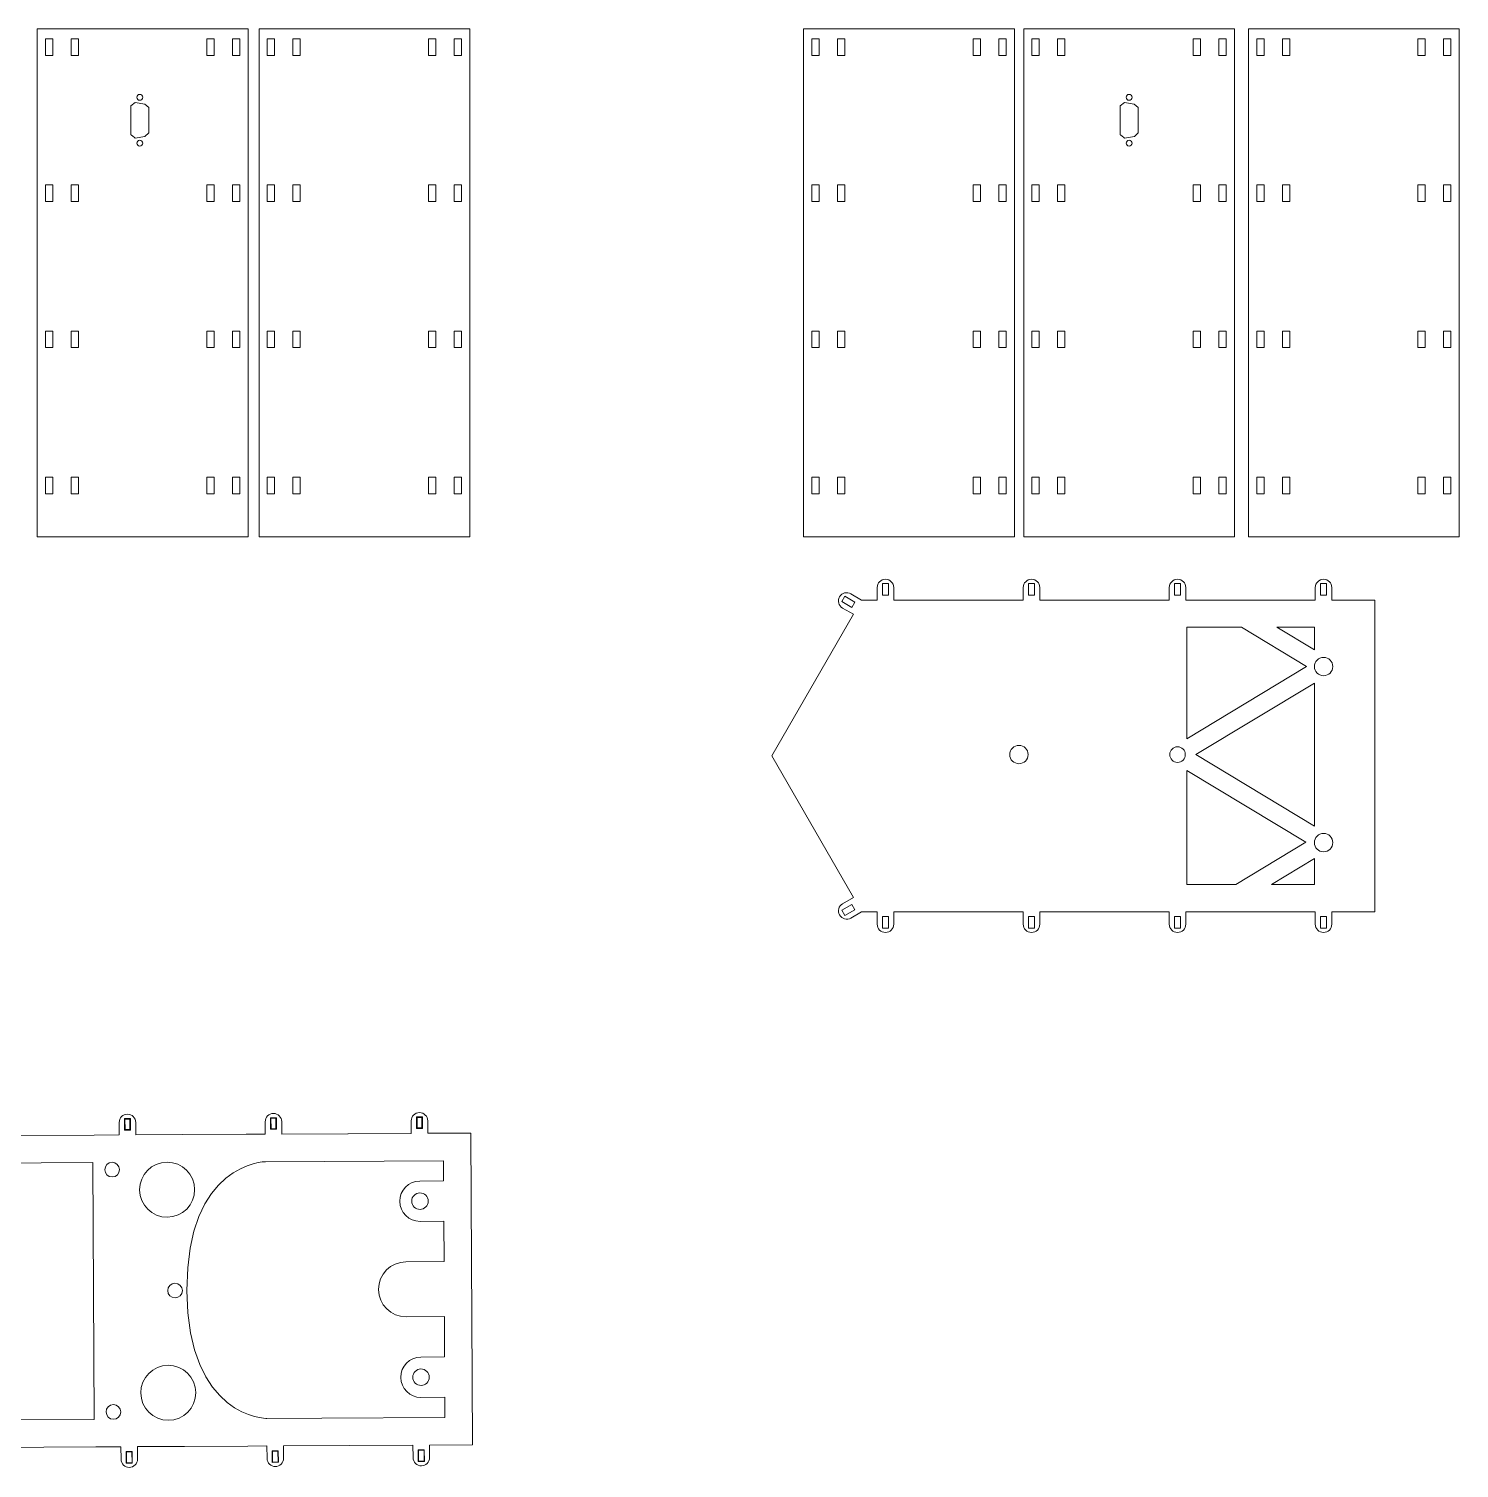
# Model space of a CAD drawing. Header units: inches. Extents: x -32 to 163, y -123 to 65.
# Drawn here: x 85.3 to 163.3, y -114.1 to -35.7 of the extents above; entities that cross this region are included whole.
import ezdxf

# ---------------------------------------------------------------- set-up
doc = ezdxf.new("R2010")
doc.units = ezdxf.units.IN
doc.header["$MEASUREMENT"] = 0
doc.layers.add('Layer 1', color=7, linetype='Continuous')

# ---------------------------------------------------------------- blocks, each defined once
blk = doc.blocks.new('block 3')
at = {"layer": 'Layer 1', "lineweight": 0}
for points, knots in [([(91.353, -39.227), (91.441, -39.227), (91.513, -39.299), (91.513, -39.387), (91.513, -39.476), (91.441, -39.547), (91.353, -39.547), (91.264, -39.547), (91.193, -39.476), (91.193, -39.387), (91.193, -39.299), (91.264, -39.227), (91.353, -39.227)], [0, 0, 0, 0, 1, 1, 1, 2, 2, 2, 3, 3, 3, 4, 4, 4, 4]), ([(91.098, -41.606), (91.098, -41.606), (90.859, -41.418), (90.859, -41.424), (90.859, -41.43), (90.859, -39.854), (90.859, -39.854), (90.859, -39.854), (91.098, -39.666), (91.098, -39.666), (91.098, -39.666), (91.633, -39.762), (91.633, -39.762), (91.633, -39.762), (91.852, -39.947), (91.852, -39.947), (91.852, -39.947), (91.852, -41.33), (91.852, -41.33), (91.852, -41.33), (91.639, -41.517), (91.639, -41.517), (91.639, -41.517), (91.098, -41.606), (91.098, -41.606)], [0, 0, 0, 0, 1, 1, 1, 2, 2, 2, 3, 3, 3, 4, 4, 4, 5, 5, 5, 6, 6, 6, 7, 7, 7, 8, 8, 8, 8]), ([(91.353, -41.727), (91.441, -41.727), (91.513, -41.799), (91.513, -41.887), (91.513, -41.976), (91.441, -42.047), (91.353, -42.047), (91.264, -42.047), (91.193, -41.976), (91.193, -41.887), (91.193, -41.799), (91.264, -41.727), (91.353, -41.727)], [0, 0, 0, 0, 1, 1, 1, 2, 2, 2, 3, 3, 3, 4, 4, 4, 4])]:
    blk.add_open_spline(points, degree=3, knots=knots, dxfattribs=at)
blk = doc.blocks.new('block 7')
at = {"layer": 'Layer 1', "lineweight": 0}
for points in [[(131.87, -66.534), (131.87, -65.902), (132.201, -65.902), (132.201, -66.534), (131.87, -66.534)], [(139.836, -66.534), (139.836, -65.902), (140.168, -65.902), (140.168, -66.534), (139.836, -66.534)], [(147.803, -66.534), (147.803, -65.902), (148.135, -65.902), (148.135, -66.534), (147.803, -66.534)], [(156.101, -65.902), (156.101, -66.534), (155.77, -66.534), (155.77, -65.902), (156.101, -65.902)], [(130.199, -67.199), (129.652, -66.883), (129.818, -66.596), (130.365, -66.912), (130.199, -67.199)], [(151.452, -68.284), (155.001, -70.424), (148.469, -74.36), (148.469, -68.284), (151.452, -68.284)], [(155.436, -68.284), (155.436, -69.518), (153.389, -68.284), (155.436, -68.284)], [(155.436, -79.126), (148.968, -75.226), (155.436, -71.33), (155.436, -79.126)], [(148.469, -82.311), (148.469, -76.093), (154.967, -80.011), (151.149, -82.311), (148.469, -82.311)], [(155.436, -82.311), (153.087, -82.311), (155.436, -80.896), (155.436, -82.311)], [(130.365, -83.684), (129.818, -84), (129.652, -83.712), (130.199, -83.396), (130.365, -83.684)], [(132.201, -84.062), (132.201, -84.694), (131.87, -84.694), (131.87, -84.062), (132.201, -84.062)], [(140.168, -84.062), (140.168, -84.694), (139.836, -84.694), (139.836, -84.062), (140.168, -84.062)], [(148.135, -84.062), (148.135, -84.694), (147.803, -84.694), (147.803, -84.062), (148.135, -84.062)], [(156.101, -84.062), (156.101, -84.694), (155.77, -84.694), (155.77, -84.062), (156.101, -84.062)]]:
    blk.add_lwpolyline(points, dxfattribs=at)
for points, knots in [([(155.485, -66.118), (155.485, -66.118), (155.485, -66.798), (155.485, -66.798), (155.485, -66.798), (148.419, -66.798), (148.419, -66.798), (148.419, -66.798), (148.419, -66.118), (148.419, -66.118), (148.419, -65.869), (148.217, -65.668), (147.969, -65.668), (147.72, -65.668), (147.519, -65.869), (147.519, -66.118), (147.519, -66.118), (147.519, -66.798), (147.519, -66.798), (147.519, -66.798), (140.452, -66.798), (140.452, -66.798), (140.452, -66.798), (140.452, -66.118), (140.452, -66.118), (140.452, -65.869), (140.251, -65.668), (140.002, -65.668), (139.754, -65.668), (139.552, -65.869), (139.552, -66.118), (139.552, -66.118), (139.552, -66.798), (139.552, -66.798), (139.552, -66.798), (132.486, -66.798), (132.486, -66.798), (132.486, -66.798), (132.486, -66.118), (132.486, -66.118), (132.486, -65.869), (132.284, -65.668), (132.036, -65.668), (131.787, -65.668), (131.586, -65.869), (131.586, -66.118), (131.586, -66.118), (131.586, -66.798), (131.586, -66.798), (131.586, -66.798), (130.736, -66.798), (130.736, -66.798), (130.736, -66.798), (130.147, -66.458), (130.147, -66.458), (129.932, -66.334), (129.657, -66.407), (129.532, -66.622), (129.408, -66.838), (129.482, -67.113), (129.697, -67.237), (129.697, -67.237), (130.286, -67.577), (130.286, -67.577), (130.286, -67.577), (125.828, -75.298), (125.828, -75.298), (125.828, -75.298), (130.286, -83.018), (130.286, -83.018), (130.286, -83.018), (129.697, -83.358), (129.697, -83.358), (129.482, -83.483), (129.408, -83.758), (129.532, -83.973), (129.657, -84.188), (129.932, -84.262), (130.147, -84.138), (130.147, -84.138), (130.736, -83.798), (130.736, -83.798), (130.736, -83.798), (131.586, -83.798), (131.586, -83.798), (131.586, -83.798), (131.586, -84.478), (131.586, -84.478), (131.586, -84.726), (131.787, -84.928), (132.036, -84.928), (132.284, -84.928), (132.486, -84.726), (132.486, -84.478), (132.486, -84.478), (132.486, -83.798), (132.486, -83.798), (132.486, -83.798), (139.552, -83.798), (139.552, -83.798), (139.552, -83.798), (139.552, -84.478), (139.552, -84.478), (139.552, -84.726), (139.754, -84.928), (140.002, -84.928), (140.251, -84.928), (140.452, -84.726), (140.452, -84.478), (140.452, -84.478), (140.452, -83.798), (140.452, -83.798), (140.452, -83.798), (147.519, -83.798), (147.519, -83.798), (147.519, -83.798), (147.519, -84.478), (147.519, -84.478), (147.519, -84.726), (147.72, -84.928), (147.969, -84.928), (148.217, -84.928), (148.419, -84.726), (148.419, -84.478), (148.419, -84.478), (148.419, -83.798), (148.419, -83.798), (148.419, -83.798), (155.485, -83.798), (155.485, -83.798), (155.485, -83.798), (155.485, -84.478), (155.485, -84.478), (155.485, -84.726), (155.687, -84.928), (155.935, -84.928), (156.184, -84.928), (156.386, -84.726), (156.386, -84.478), (156.386, -84.478), (156.386, -83.798), (156.386, -83.798), (156.386, -83.798), (158.736, -83.798), (158.736, -83.798), (158.736, -83.798), (158.736, -66.798), (158.736, -66.798), (158.736, -66.798), (158.285, -66.798), (158.285, -66.798), (158.285, -66.798), (157.985, -66.798), (157.985, -66.798), (157.985, -66.798), (156.385, -66.798), (156.385, -66.798), (156.385, -66.798), (156.385, -66.118), (156.385, -66.118), (156.385, -65.869), (156.184, -65.668), (155.935, -65.668), (155.687, -65.668), (155.485, -65.869), (155.485, -66.118)], [0, 0, 0, 0, 1, 1, 1, 2, 2, 2, 3, 3, 3, 4, 4, 4, 5, 5, 5, 6, 6, 6, 7, 7, 7, 8, 8, 8, 9, 9, 9, 10, 10, 10, 11, 11, 11, 12, 12, 12, 13, 13, 13, 14, 14, 14, 15, 15, 15, 16, 16, 16, 17, 17, 17, 18, 18, 18, 19, 19, 19, 20, 20, 20, 21, 21, 21, 22, 22, 22, 23, 23, 23, 24, 24, 24, 25, 25, 25, 26, 26, 26, 27, 27, 27, 28, 28, 28, 29, 29, 29, 30, 30, 30, 31, 31, 31, 32, 32, 32, 33, 33, 33, 34, 34, 34, 35, 35, 35, 36, 36, 36, 37, 37, 37, 38, 38, 38, 39, 39, 39, 40, 40, 40, 41, 41, 41, 42, 42, 42, 43, 43, 43, 44, 44, 44, 45, 45, 45, 46, 46, 46, 47, 47, 47, 48, 48, 48, 49, 49, 49, 50, 50, 50, 51, 51, 51, 52, 52, 52, 53, 53, 53, 54, 54, 54, 55, 55, 55, 55]), ([(156.436, -70.425), (156.436, -70.701), (156.212, -70.925), (155.935, -70.925), (155.659, -70.925), (155.436, -70.701), (155.436, -70.425), (155.436, -70.149), (155.659, -69.925), (155.935, -69.925), (156.212, -69.925), (156.436, -70.149), (156.436, -70.425)], [0, 0, 0, 0, 1, 1, 1, 2, 2, 2, 3, 3, 3, 4, 4, 4, 4]), ([(138.816, -75.225), (138.816, -74.949), (139.04, -74.725), (139.316, -74.725), (139.592, -74.725), (139.816, -74.949), (139.816, -75.225), (139.816, -75.501), (139.592, -75.725), (139.316, -75.725), (139.04, -75.725), (138.816, -75.501), (138.816, -75.225)], [0, 0, 0, 0, 1, 1, 1, 2, 2, 2, 3, 3, 3, 4, 4, 4, 4]), ([(147.969, -75.65), (147.734, -75.65), (147.544, -75.46), (147.544, -75.225), (147.544, -74.99), (147.734, -74.8), (147.969, -74.8), (148.204, -74.8), (148.394, -74.99), (148.394, -75.225), (148.394, -75.46), (148.204, -75.65), (147.969, -75.65)], [0, 0, 0, 0, 1, 1, 1, 2, 2, 2, 3, 3, 3, 4, 4, 4, 4]), ([(156.436, -80.025), (156.436, -80.301), (156.212, -80.525), (155.935, -80.525), (155.659, -80.525), (155.436, -80.301), (155.436, -80.025), (155.436, -79.749), (155.659, -79.525), (155.935, -79.525), (156.212, -79.525), (156.436, -79.749), (156.436, -80.025)], [0, 0, 0, 0, 1, 1, 1, 2, 2, 2, 3, 3, 3, 4, 4, 4, 4])]:
    blk.add_open_spline(points, degree=3, knots=knots, dxfattribs=at)
blk = doc.blocks.new('block 17')
at = {"layer": 'Layer 1', "lineweight": 0}
for points in [[(82.552, -95.746), (82.548, -95.114), (82.88, -95.113), (82.883, -95.744), (82.552, -95.746)], [(82.717, -95.729), (82.867, -95.728), (82.864, -95.128), (82.564, -95.13), (82.567, -95.73), (82.717, -95.729)], [(82.583, -95.714), (82.58, -95.146), (82.848, -95.145), (82.851, -95.713), (82.583, -95.714)], [(90.518, -95.703), (90.515, -95.072), (90.846, -95.07), (90.85, -95.702), (90.518, -95.703)], [(90.684, -95.687), (90.834, -95.686), (90.831, -95.086), (90.531, -95.087), (90.534, -95.687), (90.684, -95.687)], [(90.55, -95.671), (90.547, -95.103), (90.815, -95.102), (90.818, -95.67), (90.55, -95.671)], [(98.485, -95.661), (98.481, -95.029), (98.813, -95.027), (98.816, -95.659), (98.485, -95.661)], [(98.65, -95.644), (98.8, -95.643), (98.797, -95.043), (98.497, -95.045), (98.5, -95.645), (98.65, -95.644)], [(98.516, -95.629), (98.513, -95.061), (98.781, -95.059), (98.784, -95.627), (98.516, -95.629)], [(106.78, -94.985), (106.783, -95.616), (106.451, -95.618), (106.448, -94.986), (106.78, -94.985)], [(106.464, -95.002), (106.467, -95.602), (106.617, -95.601), (106.767, -95.6), (106.764, -95), (106.464, -95.002)], [(106.748, -95.016), (106.751, -95.585), (106.483, -95.586), (106.48, -95.018), (106.748, -95.016)], [(82.977, -113.272), (82.981, -113.904), (82.649, -113.906), (82.646, -113.274), (82.977, -113.272)], [(82.811, -113.289), (82.661, -113.29), (82.665, -113.89), (82.965, -113.888), (82.961, -113.288), (82.811, -113.289)], [(90.944, -113.23), (90.947, -113.861), (90.615, -113.863), (90.612, -113.231), (90.944, -113.23)], [(90.778, -113.246), (90.628, -113.247), (90.631, -113.847), (90.931, -113.846), (90.928, -113.246), (90.778, -113.246)], [(98.91, -113.187), (98.914, -113.819), (98.582, -113.82), (98.579, -113.189), (98.91, -113.187)], [(98.745, -113.204), (98.594, -113.204), (98.598, -113.805), (98.898, -113.803), (98.894, -113.203), (98.745, -113.204)], [(106.877, -113.144), (106.88, -113.776), (106.548, -113.778), (106.545, -113.146), (106.877, -113.144)], [(106.711, -113.161), (106.561, -113.162), (106.564, -113.762), (106.864, -113.76), (106.861, -113.16), (106.711, -113.161)]]:
    blk.add_lwpolyline(points, dxfattribs=at)
for points, knots in [([(93.703, -95.95), (93.703, -95.95), (91.136, -95.964), (91.136, -95.964), (91.136, -95.964), (91.133, -95.284), (91.133, -95.284), (91.131, -95.036), (90.929, -94.835), (90.68, -94.837), (90.432, -94.838), (90.231, -95.041), (90.233, -95.289), (90.233, -95.289), (90.236, -95.969), (90.236, -95.969), (90.236, -95.969), (88.86, -95.976), (88.86, -95.976), (88.86, -95.976), (83.17, -96.007), (83.17, -96.007), (83.17, -96.007), (83.166, -95.327), (83.166, -95.327), (83.165, -95.078), (82.962, -94.878), (82.714, -94.879), (82.465, -94.881), (82.265, -95.083), (82.266, -95.332), (82.266, -95.332), (82.27, -96.012), (82.27, -96.012), (82.27, -96.012), (81.42, -96.016), (81.42, -96.016), (81.42, -96.016), (76.558, -104.542), (76.558, -104.542), (76.558, -104.542), (81.511, -113.016), (81.511, -113.016), (81.511, -113.016), (82.361, -113.011), (82.361, -113.011), (82.361, -113.011), (82.364, -113.691), (82.364, -113.691), (82.366, -113.94), (82.568, -114.14), (82.817, -114.139), (83.065, -114.138), (83.266, -113.935), (83.264, -113.687), (83.264, -113.687), (83.261, -113.007), (83.261, -113.007), (83.261, -113.007), (88.951, -112.976), (88.951, -112.976), (88.951, -112.976), (90.327, -112.969), (90.327, -112.969), (90.327, -112.969), (90.331, -113.649), (90.331, -113.649), (90.332, -113.897), (90.535, -114.098), (90.783, -114.096), (91.032, -114.095), (91.232, -113.892), (91.231, -113.644), (91.231, -113.644), (91.227, -112.964), (91.227, -112.964), (91.227, -112.964), (93.794, -112.95), (93.794, -112.95), (93.794, -112.95), (97.244, -112.932), (97.244, -112.932), (97.244, -112.932), (98.294, -112.926), (98.294, -112.926), (98.294, -112.926), (98.297, -113.606), (98.297, -113.606), (98.299, -113.855), (98.501, -114.055), (98.75, -114.054), (98.998, -114.052), (99.199, -113.85), (99.197, -113.601), (99.197, -113.601), (99.194, -112.921), (99.194, -112.921), (99.194, -112.921), (102.811, -112.902), (102.811, -112.902), (102.811, -112.902), (106.26, -112.883), (106.26, -112.883), (106.26, -112.883), (106.264, -113.563), (106.264, -113.563), (106.265, -113.812), (106.468, -114.012), (106.716, -114.011), (106.965, -114.01), (107.165, -113.807), (107.164, -113.559), (107.164, -113.559), (107.16, -112.879), (107.16, -112.879), (107.16, -112.879), (109.51, -112.866), (109.51, -112.866), (109.51, -112.866), (109.473, -105.866), (109.473, -105.866), (109.473, -105.866), (109.457, -102.866), (109.457, -102.866), (109.457, -102.866), (109.419, -95.866), (109.419, -95.866), (109.419, -95.866), (107.069, -95.879), (107.069, -95.879), (107.069, -95.879), (107.066, -95.199), (107.066, -95.199), (107.064, -94.95), (106.862, -94.75), (106.613, -94.751), (106.365, -94.753), (106.164, -94.955), (106.166, -95.204), (106.166, -95.204), (106.169, -95.884), (106.169, -95.884), (106.169, -95.884), (102.719, -95.902), (102.719, -95.902), (102.719, -95.902), (102.713, -95.902), (102.7, -95.902), (102.7, -95.902), (99.103, -95.922), (99.103, -95.922), (99.103, -95.922), (99.099, -95.241), (99.099, -95.241), (99.098, -94.993), (98.895, -94.793), (98.647, -94.794), (98.398, -94.795), (98.198, -94.998), (98.199, -95.246), (98.199, -95.246), (98.203, -95.926), (98.203, -95.926), (98.203, -95.926), (97.153, -95.932), (97.153, -95.932), (97.153, -95.932), (93.703, -95.95), (93.703, -95.95)], [0, 0, 0, 0, 1, 1, 1, 2, 2, 2, 3, 3, 3, 4, 4, 4, 5, 5, 5, 6, 6, 6, 7, 7, 7, 8, 8, 8, 9, 9, 9, 10, 10, 10, 11, 11, 11, 12, 12, 12, 13, 13, 13, 14, 14, 14, 15, 15, 15, 16, 16, 16, 17, 17, 17, 18, 18, 18, 19, 19, 19, 20, 20, 20, 21, 21, 21, 22, 22, 22, 23, 23, 23, 24, 24, 24, 25, 25, 25, 26, 26, 26, 27, 27, 27, 28, 28, 28, 29, 29, 29, 30, 30, 30, 31, 31, 31, 32, 32, 32, 33, 33, 33, 34, 34, 34, 35, 35, 35, 36, 36, 36, 37, 37, 37, 38, 38, 38, 39, 39, 39, 40, 40, 40, 41, 41, 41, 42, 42, 42, 43, 43, 43, 44, 44, 44, 45, 45, 45, 46, 46, 46, 47, 47, 47, 48, 48, 48, 49, 49, 49, 50, 50, 50, 51, 51, 51, 52, 52, 52, 53, 53, 53, 54, 54, 54, 55, 55, 55, 56, 56, 56, 56]), ([(88.799, -97.477), (88.799, -97.477), (88.874, -111.476), (88.874, -111.476), (88.874, -111.476), (83.215, -111.507), (83.215, -111.507), (82.612, -110.43), (82.052, -108.387), (82.032, -104.513), (82.011, -100.639), (82.548, -98.59), (83.14, -97.507), (83.14, -97.507), (88.799, -97.477), (88.799, -97.477)], [0, 0, 0, 0, 1, 1, 1, 2, 2, 2, 3, 3, 3, 4, 4, 4, 5, 5, 5, 5]), ([(89.844, -97.46), (89.623, -97.461), (89.445, -97.641), (89.446, -97.862), (89.447, -98.083), (89.628, -98.261), (89.848, -98.26), (90.069, -98.259), (90.247, -98.079), (90.246, -97.858), (90.245, -97.637), (90.065, -97.459), (89.844, -97.46)], [0, 0, 0, 0, 1, 1, 1, 2, 2, 2, 3, 3, 3, 4, 4, 4, 4]), ([(107.927, -97.374), (107.927, -97.374), (107.933, -98.474), (107.933, -98.474), (107.933, -98.474), (106.633, -98.481), (106.633, -98.481), (106.026, -98.484), (105.536, -98.98), (105.539, -99.587), (105.542, -100.195), (106.037, -100.685), (106.645, -100.681), (106.645, -100.681), (107.945, -100.674), (107.945, -100.674), (107.945, -100.674), (107.957, -102.874), (107.957, -102.874), (107.957, -102.874), (105.871, -102.885), (105.871, -102.885), (105.043, -102.89), (104.375, -103.565), (104.379, -104.393), (104.384, -105.222), (105.059, -105.89), (105.887, -105.885), (105.887, -105.885), (107.973, -105.874), (107.973, -105.874), (107.973, -105.874), (107.985, -108.074), (107.985, -108.074), (107.985, -108.074), (106.685, -108.081), (106.685, -108.081), (106.077, -108.084), (105.587, -108.579), (105.59, -109.187), (105.594, -109.794), (106.089, -110.284), (106.696, -110.281), (106.696, -110.281), (107.997, -110.274), (107.997, -110.274), (107.997, -110.274), (108.002, -111.374), (108.002, -111.374), (108.002, -111.374), (101.292, -111.41), (101.292, -111.41), (101.292, -111.41), (98.286, -111.426), (98.286, -111.426), (98.286, -111.426), (93.966, -111.422), (93.929, -104.449), (93.891, -97.477), (98.211, -97.426), (98.211, -97.426), (98.211, -97.426), (107.927, -97.374), (107.927, -97.374)], [0, 0, 0, 0, 1, 1, 1, 2, 2, 2, 3, 3, 3, 4, 4, 4, 5, 5, 5, 6, 6, 6, 7, 7, 7, 8, 8, 8, 9, 9, 9, 10, 10, 10, 11, 11, 11, 12, 12, 12, 13, 13, 13, 14, 14, 14, 15, 15, 15, 16, 16, 16, 17, 17, 17, 18, 18, 18, 19, 19, 19, 20, 20, 20, 21, 21, 21, 21]), ([(106.637, -99.129), (106.388, -99.13), (106.188, -99.333), (106.189, -99.581), (106.19, -99.83), (106.393, -100.03), (106.642, -100.029), (106.89, -100.027), (107.09, -99.825), (107.089, -99.576), (107.088, -99.328), (106.885, -99.127), (106.637, -99.129)], [0, 0, 0, 0, 1, 1, 1, 2, 2, 2, 3, 3, 3, 4, 4, 4, 4]), ([(78.466, -104.532), (78.462, -103.704), (79.129, -103.028), (79.958, -103.024), (80.787, -103.019), (81.462, -103.688), (81.466, -104.516), (81.471, -105.345), (80.803, -106.019), (79.974, -106.024), (79.146, -106.028), (78.471, -105.361), (78.466, -104.532)], [0, 0, 0, 0, 1, 1, 1, 2, 2, 2, 3, 3, 3, 4, 4, 4, 4]), ([(93.276, -104.053), (93.055, -104.054), (92.877, -104.234), (92.878, -104.455), (92.879, -104.676), (93.059, -104.854), (93.28, -104.853), (93.501, -104.852), (93.679, -104.672), (93.678, -104.451), (93.677, -104.23), (93.497, -104.052), (93.276, -104.053)], [0, 0, 0, 0, 1, 1, 1, 2, 2, 2, 3, 3, 3, 4, 4, 4, 4]), ([(106.695, -108.728), (106.446, -108.729), (106.246, -108.932), (106.247, -109.18), (106.248, -109.429), (106.451, -109.629), (106.699, -109.628), (106.948, -109.627), (107.148, -109.424), (107.147, -109.176), (107.146, -108.927), (106.943, -108.727), (106.695, -108.728)], [0, 0, 0, 0, 1, 1, 1, 2, 2, 2, 3, 3, 3, 4, 4, 4, 4]), ([(89.915, -110.671), (89.694, -110.672), (89.516, -110.852), (89.517, -111.073), (89.518, -111.294), (89.698, -111.472), (89.919, -111.471), (90.14, -111.47), (90.318, -111.29), (90.317, -111.069), (90.316, -110.848), (90.136, -110.67), (89.915, -110.671)], [0, 0, 0, 0, 1, 1, 1, 2, 2, 2, 3, 3, 3, 4, 4, 4, 4])]:
    blk.add_open_spline(points, degree=3, knots=knots, dxfattribs=at)
blk = doc.blocks.new('block 16')
at = {"layer": 'Layer 1', "lineweight": 0}
for points in [[(92.84, -97.453), (92.012, -97.458), (91.344, -98.133), (91.348, -98.961), (91.353, -99.79), (92.028, -100.458), (92.857, -100.453), (93.685, -100.449), (94.353, -99.774), (94.348, -98.945), (94.344, -98.117), (93.669, -97.449), (92.84, -97.453)], [(92.9, -108.527), (92.071, -108.531), (91.403, -109.206), (91.408, -110.035), (91.412, -110.863), (92.087, -111.531), (92.916, -111.527), (93.744, -111.522), (94.412, -110.847), (94.408, -110.019), (94.403, -109.19), (93.728, -108.522), (92.9, -108.527)]]:
    blk.add_open_spline(points, degree=3, knots=[0, 0, 0, 0, 1, 1, 1, 2, 2, 2, 3, 3, 3, 4, 4, 4, 4], dxfattribs=at)
at = {"layer": 'Layer 1'}
blk.add_blockref('block 17', (0, 0), dxfattribs=at)
blk = doc.blocks.new('block 27')
at = {"layer": 'Layer 1', "lineweight": 0}
for points in [[(128.417, -36.2), (128.017, -36.2), (128.017, -36.65), (128.017, -37.1), (128.417, -37.1), (128.417, -36.2)], [(128.417, -44.166), (128.017, -44.166), (128.017, -44.616), (128.017, -45.066), (128.417, -45.066), (128.417, -44.166)], [(128.017, -52.583), (128.017, -53.033), (128.417, -53.033), (128.417, -52.133), (128.017, -52.133), (128.017, -52.583)], [(128.417, -60.1), (128.017, -60.1), (128.017, -60.55), (128.017, -61), (128.417, -61), (128.417, -60.1)]]:
    blk.add_lwpolyline(points, dxfattribs=at)
blk = doc.blocks.new('block 28')
at = {"layer": 'Layer 1', "lineweight": 0}
for points in [[(129.817, -36.2), (129.417, -36.2), (129.417, -36.65), (129.417, -37.1), (129.817, -37.1), (129.817, -36.2)], [(129.817, -44.166), (129.417, -44.166), (129.417, -44.616), (129.417, -45.066), (129.817, -45.066), (129.817, -44.166)], [(129.417, -52.583), (129.417, -53.033), (129.817, -53.033), (129.817, -52.133), (129.417, -52.133), (129.417, -52.583)], [(129.817, -60.1), (129.417, -60.1), (129.417, -60.55), (129.417, -61), (129.817, -61), (129.817, -60.1)]]:
    blk.add_lwpolyline(points, dxfattribs=at)
blk = doc.blocks.new('block 29')
at = {"layer": 'Layer 1', "lineweight": 0}
for points in [[(137.217, -36.2), (136.817, -36.2), (136.817, -36.65), (136.817, -37.1), (137.217, -37.1), (137.217, -36.2)], [(137.217, -44.166), (136.817, -44.166), (136.817, -44.616), (136.817, -45.066), (137.217, -45.066), (137.217, -44.166)], [(136.817, -52.583), (136.817, -53.033), (137.217, -53.033), (137.217, -52.133), (136.817, -52.133), (136.817, -52.583)], [(137.217, -60.1), (136.817, -60.1), (136.817, -60.55), (136.817, -61), (137.217, -61), (137.217, -60.1)]]:
    blk.add_lwpolyline(points, dxfattribs=at)
blk = doc.blocks.new('block 30')
at = {"layer": 'Layer 1', "lineweight": 0}
for points in [[(138.617, -36.2), (138.217, -36.2), (138.217, -36.65), (138.217, -37.1), (138.617, -37.1), (138.617, -36.2)], [(138.617, -44.166), (138.217, -44.166), (138.217, -44.616), (138.217, -45.066), (138.617, -45.066), (138.617, -44.166)], [(138.217, -52.583), (138.217, -53.033), (138.617, -53.033), (138.617, -52.133), (138.217, -52.133), (138.217, -52.583)], [(138.617, -60.1), (138.217, -60.1), (138.217, -60.55), (138.217, -61), (138.617, -61), (138.617, -60.1)]]:
    blk.add_lwpolyline(points, dxfattribs=at)
blk = doc.blocks.new('block 26')
at = {"layer": 'Layer 1', "lineweight": 0}
blk.add_lwpolyline([(127.567, -35.65), (127.567, -63.35), (139.067, -63.35), (139.067, -35.65), (127.567, -35.65)], dxfattribs=at)
at = {"layer": 'Layer 1'}
for name in ['block 27', 'block 28', 'block 29', 'block 30']:
    blk.add_blockref(name, (0, 0), dxfattribs=at)
blk = doc.blocks.new('block 32')
at = {"layer": 'Layer 1', "lineweight": 0}
for points in [[(98.713, -36.2), (98.313, -36.2), (98.313, -36.65), (98.313, -37.1), (98.713, -37.1), (98.713, -36.2)], [(98.713, -44.166), (98.313, -44.166), (98.313, -44.616), (98.313, -45.066), (98.713, -45.066), (98.713, -44.166)], [(98.313, -52.583), (98.313, -53.033), (98.713, -53.033), (98.713, -52.133), (98.313, -52.133), (98.313, -52.583)], [(98.713, -60.1), (98.313, -60.1), (98.313, -60.55), (98.313, -61), (98.713, -61), (98.713, -60.1)]]:
    blk.add_lwpolyline(points, dxfattribs=at)
blk = doc.blocks.new('block 33')
at = {"layer": 'Layer 1', "lineweight": 0}
for points in [[(100.113, -36.2), (99.713, -36.2), (99.713, -36.65), (99.713, -37.1), (100.113, -37.1), (100.113, -36.2)], [(100.113, -44.166), (99.713, -44.166), (99.713, -44.616), (99.713, -45.066), (100.113, -45.066), (100.113, -44.166)], [(99.713, -52.583), (99.713, -53.033), (100.113, -53.033), (100.113, -52.133), (99.713, -52.133), (99.713, -52.583)], [(100.113, -60.1), (99.713, -60.1), (99.713, -60.55), (99.713, -61), (100.113, -61), (100.113, -60.1)]]:
    blk.add_lwpolyline(points, dxfattribs=at)
blk = doc.blocks.new('block 34')
at = {"layer": 'Layer 1', "lineweight": 0}
for points in [[(107.513, -36.2), (107.113, -36.2), (107.113, -36.65), (107.113, -37.1), (107.513, -37.1), (107.513, -36.2)], [(107.513, -44.166), (107.113, -44.166), (107.113, -44.616), (107.113, -45.066), (107.513, -45.066), (107.513, -44.166)], [(107.113, -52.583), (107.113, -53.033), (107.513, -53.033), (107.513, -52.133), (107.113, -52.133), (107.113, -52.583)], [(107.513, -60.1), (107.113, -60.1), (107.113, -60.55), (107.113, -61), (107.513, -61), (107.513, -60.1)]]:
    blk.add_lwpolyline(points, dxfattribs=at)
blk = doc.blocks.new('block 35')
at = {"layer": 'Layer 1', "lineweight": 0}
for points in [[(108.913, -36.2), (108.513, -36.2), (108.513, -36.65), (108.513, -37.1), (108.913, -37.1), (108.913, -36.2)], [(108.913, -44.166), (108.513, -44.166), (108.513, -44.616), (108.513, -45.066), (108.913, -45.066), (108.913, -44.166)], [(108.513, -52.583), (108.513, -53.033), (108.913, -53.033), (108.913, -52.133), (108.513, -52.133), (108.513, -52.583)], [(108.913, -60.1), (108.513, -60.1), (108.513, -60.55), (108.513, -61), (108.913, -61), (108.913, -60.1)]]:
    blk.add_lwpolyline(points, dxfattribs=at)
blk = doc.blocks.new('block 31')
at = {"layer": 'Layer 1', "lineweight": 0}
blk.add_lwpolyline([(97.863, -35.65), (97.863, -63.35), (109.363, -63.35), (109.363, -35.65), (97.863, -35.65)], dxfattribs=at)
at = {"layer": 'Layer 1'}
for name in ['block 32', 'block 33', 'block 34', 'block 35']:
    blk.add_blockref(name, (0, 0), dxfattribs=at)
blk = doc.blocks.new('block 37')
at = {"layer": 'Layer 1', "lineweight": 0}
for points in [[(86.613, -36.2), (86.213, -36.2), (86.213, -36.65), (86.213, -37.1), (86.613, -37.1), (86.613, -36.2)], [(86.613, -44.166), (86.213, -44.166), (86.213, -44.616), (86.213, -45.066), (86.613, -45.066), (86.613, -44.166)], [(86.213, -52.583), (86.213, -53.033), (86.613, -53.033), (86.613, -52.133), (86.213, -52.133), (86.213, -52.583)], [(86.613, -60.1), (86.213, -60.1), (86.213, -60.55), (86.213, -61), (86.613, -61), (86.613, -60.1)]]:
    blk.add_lwpolyline(points, dxfattribs=at)
blk = doc.blocks.new('block 38')
at = {"layer": 'Layer 1', "lineweight": 0}
for points in [[(88.013, -36.2), (87.613, -36.2), (87.613, -36.65), (87.613, -37.1), (88.013, -37.1), (88.013, -36.2)], [(88.013, -44.166), (87.613, -44.166), (87.613, -44.616), (87.613, -45.066), (88.013, -45.066), (88.013, -44.166)], [(87.613, -52.583), (87.613, -53.033), (88.013, -53.033), (88.013, -52.133), (87.613, -52.133), (87.613, -52.583)], [(88.013, -60.1), (87.613, -60.1), (87.613, -60.55), (87.613, -61), (88.013, -61), (88.013, -60.1)]]:
    blk.add_lwpolyline(points, dxfattribs=at)
blk = doc.blocks.new('block 39')
at = {"layer": 'Layer 1', "lineweight": 0}
for points in [[(95.413, -36.2), (95.013, -36.2), (95.013, -36.65), (95.013, -37.1), (95.413, -37.1), (95.413, -36.2)], [(95.413, -44.166), (95.013, -44.166), (95.013, -44.616), (95.013, -45.066), (95.413, -45.066), (95.413, -44.166)], [(95.013, -52.583), (95.013, -53.033), (95.413, -53.033), (95.413, -52.133), (95.013, -52.133), (95.013, -52.583)], [(95.413, -60.1), (95.013, -60.1), (95.013, -60.55), (95.013, -61), (95.413, -61), (95.413, -60.1)]]:
    blk.add_lwpolyline(points, dxfattribs=at)
blk = doc.blocks.new('block 40')
at = {"layer": 'Layer 1', "lineweight": 0}
for points in [[(96.813, -36.2), (96.413, -36.2), (96.413, -36.65), (96.413, -37.1), (96.813, -37.1), (96.813, -36.2)], [(96.813, -44.166), (96.413, -44.166), (96.413, -44.616), (96.413, -45.066), (96.813, -45.066), (96.813, -44.166)], [(96.413, -52.583), (96.413, -53.033), (96.813, -53.033), (96.813, -52.133), (96.413, -52.133), (96.413, -52.583)], [(96.813, -60.1), (96.413, -60.1), (96.413, -60.55), (96.413, -61), (96.813, -61), (96.813, -60.1)]]:
    blk.add_lwpolyline(points, dxfattribs=at)
blk = doc.blocks.new('block 36')
at = {"layer": 'Layer 1', "lineweight": 0}
blk.add_lwpolyline([(85.763, -35.65), (85.763, -63.35), (97.263, -63.35), (97.263, -35.65), (85.763, -35.65)], dxfattribs=at)
at = {"layer": 'Layer 1'}
for name in ['block 37', 'block 38', 'block 39', 'block 40']:
    blk.add_blockref(name, (0, 0), dxfattribs=at)
blk = doc.blocks.new('block 53')
at = {"layer": 'Layer 1', "lineweight": 0}
for points, knots in [([(145.326, -39.227), (145.414, -39.227), (145.486, -39.299), (145.486, -39.387), (145.486, -39.476), (145.414, -39.547), (145.326, -39.547), (145.238, -39.547), (145.166, -39.476), (145.166, -39.387), (145.166, -39.299), (145.238, -39.227), (145.326, -39.227)], [0, 0, 0, 0, 1, 1, 1, 2, 2, 2, 3, 3, 3, 4, 4, 4, 4]), ([(145.072, -41.606), (145.072, -41.606), (144.832, -41.418), (144.832, -41.424), (144.832, -41.43), (144.832, -39.854), (144.832, -39.854), (144.832, -39.854), (145.072, -39.666), (145.072, -39.666), (145.072, -39.666), (145.607, -39.762), (145.607, -39.762), (145.607, -39.762), (145.826, -39.947), (145.826, -39.947), (145.826, -39.947), (145.826, -41.33), (145.826, -41.33), (145.826, -41.33), (145.613, -41.517), (145.613, -41.517), (145.613, -41.517), (145.072, -41.606), (145.072, -41.606)], [0, 0, 0, 0, 1, 1, 1, 2, 2, 2, 3, 3, 3, 4, 4, 4, 5, 5, 5, 6, 6, 6, 7, 7, 7, 8, 8, 8, 8]), ([(145.326, -41.727), (145.414, -41.727), (145.486, -41.799), (145.486, -41.887), (145.486, -41.976), (145.414, -42.047), (145.326, -42.047), (145.238, -42.047), (145.166, -41.976), (145.166, -41.887), (145.166, -41.799), (145.238, -41.727), (145.326, -41.727)], [0, 0, 0, 0, 1, 1, 1, 2, 2, 2, 3, 3, 3, 4, 4, 4, 4])]:
    blk.add_open_spline(points, degree=3, knots=knots, dxfattribs=at)
blk = doc.blocks.new('block 55')
at = {"layer": 'Layer 1', "lineweight": 0}
for points in [[(152.686, -36.2), (152.286, -36.2), (152.286, -36.65), (152.286, -37.1), (152.686, -37.1), (152.686, -36.2)], [(152.686, -44.166), (152.286, -44.166), (152.286, -44.616), (152.286, -45.066), (152.686, -45.066), (152.686, -44.166)], [(152.286, -52.583), (152.286, -53.033), (152.686, -53.033), (152.686, -52.133), (152.286, -52.133), (152.286, -52.583)], [(152.686, -60.1), (152.286, -60.1), (152.286, -60.55), (152.286, -61), (152.686, -61), (152.686, -60.1)]]:
    blk.add_lwpolyline(points, dxfattribs=at)
blk = doc.blocks.new('block 56')
at = {"layer": 'Layer 1', "lineweight": 0}
for points in [[(154.086, -36.2), (153.686, -36.2), (153.686, -36.65), (153.686, -37.1), (154.086, -37.1), (154.086, -36.2)], [(154.086, -44.166), (153.686, -44.166), (153.686, -44.616), (153.686, -45.066), (154.086, -45.066), (154.086, -44.166)], [(153.686, -52.583), (153.686, -53.033), (154.086, -53.033), (154.086, -52.133), (153.686, -52.133), (153.686, -52.583)], [(154.086, -60.1), (153.686, -60.1), (153.686, -60.55), (153.686, -61), (154.086, -61), (154.086, -60.1)]]:
    blk.add_lwpolyline(points, dxfattribs=at)
blk = doc.blocks.new('block 57')
at = {"layer": 'Layer 1', "lineweight": 0}
for points in [[(161.486, -36.2), (161.086, -36.2), (161.086, -36.65), (161.086, -37.1), (161.486, -37.1), (161.486, -36.2)], [(161.486, -44.166), (161.086, -44.166), (161.086, -44.616), (161.086, -45.066), (161.486, -45.066), (161.486, -44.166)], [(161.086, -52.583), (161.086, -53.033), (161.486, -53.033), (161.486, -52.133), (161.086, -52.133), (161.086, -52.583)], [(161.486, -60.1), (161.086, -60.1), (161.086, -60.55), (161.086, -61), (161.486, -61), (161.486, -60.1)]]:
    blk.add_lwpolyline(points, dxfattribs=at)
blk = doc.blocks.new('block 58')
at = {"layer": 'Layer 1', "lineweight": 0}
for points in [[(162.886, -36.2), (162.486, -36.2), (162.486, -36.65), (162.486, -37.1), (162.886, -37.1), (162.886, -36.2)], [(162.886, -44.166), (162.486, -44.166), (162.486, -44.616), (162.486, -45.066), (162.886, -45.066), (162.886, -44.166)], [(162.486, -52.583), (162.486, -53.033), (162.886, -53.033), (162.886, -52.133), (162.486, -52.133), (162.486, -52.583)], [(162.886, -60.1), (162.486, -60.1), (162.486, -60.55), (162.486, -61), (162.886, -61), (162.886, -60.1)]]:
    blk.add_lwpolyline(points, dxfattribs=at)
blk = doc.blocks.new('block 54')
at = {"layer": 'Layer 1', "lineweight": 0}
blk.add_lwpolyline([(151.836, -35.65), (151.836, -63.35), (163.336, -63.35), (163.336, -35.65), (151.836, -35.65)], dxfattribs=at)
at = {"layer": 'Layer 1'}
for name in ['block 55', 'block 56', 'block 57', 'block 58']:
    blk.add_blockref(name, (0, 0), dxfattribs=at)
blk = doc.blocks.new('block 60')
at = {"layer": 'Layer 1', "lineweight": 0}
for points in [[(140.429, -36.2), (140.029, -36.2), (140.029, -36.65), (140.029, -37.1), (140.429, -37.1), (140.429, -36.2)], [(140.429, -44.166), (140.029, -44.166), (140.029, -44.616), (140.029, -45.066), (140.429, -45.066), (140.429, -44.166)], [(140.029, -52.583), (140.029, -53.033), (140.429, -53.033), (140.429, -52.133), (140.029, -52.133), (140.029, -52.583)], [(140.429, -60.1), (140.029, -60.1), (140.029, -60.55), (140.029, -61), (140.429, -61), (140.429, -60.1)]]:
    blk.add_lwpolyline(points, dxfattribs=at)
blk = doc.blocks.new('block 61')
at = {"layer": 'Layer 1', "lineweight": 0}
for points in [[(141.829, -36.2), (141.429, -36.2), (141.429, -36.65), (141.429, -37.1), (141.829, -37.1), (141.829, -36.2)], [(141.829, -44.166), (141.429, -44.166), (141.429, -44.616), (141.429, -45.066), (141.829, -45.066), (141.829, -44.166)], [(141.429, -52.583), (141.429, -53.033), (141.829, -53.033), (141.829, -52.133), (141.429, -52.133), (141.429, -52.583)], [(141.829, -60.1), (141.429, -60.1), (141.429, -60.55), (141.429, -61), (141.829, -61), (141.829, -60.1)]]:
    blk.add_lwpolyline(points, dxfattribs=at)
blk = doc.blocks.new('block 62')
at = {"layer": 'Layer 1', "lineweight": 0}
for points in [[(149.229, -36.2), (148.829, -36.2), (148.829, -36.65), (148.829, -37.1), (149.229, -37.1), (149.229, -36.2)], [(149.229, -44.166), (148.829, -44.166), (148.829, -44.616), (148.829, -45.066), (149.229, -45.066), (149.229, -44.166)], [(148.829, -52.583), (148.829, -53.033), (149.229, -53.033), (149.229, -52.133), (148.829, -52.133), (148.829, -52.583)], [(149.229, -60.1), (148.829, -60.1), (148.829, -60.55), (148.829, -61), (149.229, -61), (149.229, -60.1)]]:
    blk.add_lwpolyline(points, dxfattribs=at)
blk = doc.blocks.new('block 63')
at = {"layer": 'Layer 1', "lineweight": 0}
for points in [[(150.629, -36.2), (150.229, -36.2), (150.229, -36.65), (150.229, -37.1), (150.629, -37.1), (150.629, -36.2)], [(150.629, -44.166), (150.229, -44.166), (150.229, -44.616), (150.229, -45.066), (150.629, -45.066), (150.629, -44.166)], [(150.229, -52.583), (150.229, -53.033), (150.629, -53.033), (150.629, -52.133), (150.229, -52.133), (150.229, -52.583)], [(150.629, -60.1), (150.229, -60.1), (150.229, -60.55), (150.229, -61), (150.629, -61), (150.629, -60.1)]]:
    blk.add_lwpolyline(points, dxfattribs=at)
blk = doc.blocks.new('block 59')
at = {"layer": 'Layer 1', "lineweight": 0}
blk.add_lwpolyline([(139.579, -35.65), (139.579, -63.35), (151.079, -63.35), (151.079, -35.65), (139.579, -35.65)], dxfattribs=at)
at = {"layer": 'Layer 1'}
for name in ['block 60', 'block 61', 'block 62', 'block 63']:
    blk.add_blockref(name, (0, 0), dxfattribs=at)

msp = doc.modelspace()

# ---------------------------------------------------------------- block references
at = {"layer": 'Layer 1'}
for name in ['block 36', 'block 31', 'block 26', 'block 59', 'block 54', 'block 3', 'block 53', 'block 7', 'block 16']:
    msp.add_blockref(name, (0, 0), dxfattribs=at)

doc.saveas('drawing.dxf')
